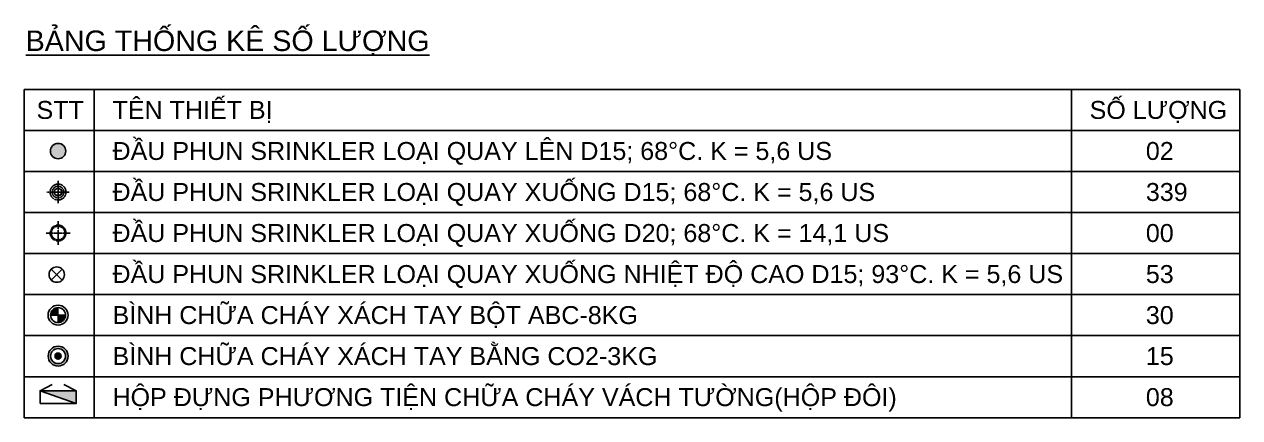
# Model space of a CAD drawing. Header units: millimetres. Extents: x -28974 to 809679, y 113632 to 171595.
# Drawn here: x 31685 to 50655, y 113632 to 119769 of the extents above; entities that cross this region are included whole.
import ezdxf

# ---------------------------------------------------------------- set-up
doc = ezdxf.new("R2010")
doc.units = ezdxf.units.MM
doc.header["$MEASUREMENT"] = 0
doc.linetypes.add('DAU PHUN TANG PODIUM$0$PHANTOM', pattern=[2.5, 1.25, -0.25, 0.25, -0.25, 0.25, -0.25])
for name, color, linetype in [('FIRE', 8, 'Continuous'), ('lhp equipment', 60, 'Continuous'), ('lhp-fire equipment', 11, 'Continuous'), ('lhp-fire-equipment', 2, 'Continuous'), ('lhp-text', 142, 'Continuous'), ('sprinkler quay len', 2, 'Continuous'), ('sprinkller quay xuong', 2, 'Continuous'), ('TEXT', 142, 'Continuous')]:
    doc.layers.add(name, color=color, linetype=linetype)
doc.layers.add('Fire Equipment', color=60, linetype='Continuous', lineweight=25)
doc.layers.add('Sprinkler head 21-04', color=60, linetype='Continuous', lineweight=20)
doc.styles.add('LHP', font='arial.ttf')

# ---------------------------------------------------------------- blocks, each defined once
blk = doc.blocks.new('SPR quay lên D15')
at = {"layer": 'lhp-fire-equipment'}
blk.add_hatch(color=256, dxfattribs=at).paths.add_polyline_path([(514511, 391902, 1), (514211, 391902, 1)])
blk.add_circle((514361, 391902), 150, dxfattribs=at)
blk = doc.blocks.new('SPR quay xuống D20')
at = {"layer": 'Sprinkler head 21-04', "linetype": 'DAU PHUN TANG PODIUM$0$PHANTOM', "lineweight": -3, "extrusion": (1.16865e-06, 1.93957e-11, 1)}
for p, q in [((179617, 245397, 0), (179617, 246449, 0)), ((180143, 245923, 0), (179090, 245923, 0))]:
    blk.add_line(p, q, dxfattribs=at)
at = {"layer": 'Sprinkler head 21-04', "linetype": 'DAU PHUN TANG PODIUM$0$PHANTOM', "lineweight": -3}
for radius in [350, 300]:
    blk.add_circle((179617, 245923), radius, dxfattribs=at)
blk = doc.blocks.new('sp1')
at = {"layer": 'Sprinkler head 21-04', "linetype": 'DAU PHUN TANG PODIUM$0$PHANTOM', "lineweight": -3, "extrusion": (1.16865e-06, 1.93957e-11, 1)}
for p, q in [((0, -219, 0), (0, 219, 0)), ((219, 0, 0), (-219, 0, 0))]:
    blk.add_line(p, q, dxfattribs=at)
at = {"layer": 'Sprinkler head 21-04', "color": 7, "extrusion": (4.6e-15, -0.004353, 0.999991), "elevation": 0}
for points in [[(-68, 2), (-77, 2)], [(-66, 17), (-75, 19)], [(-61, 31), (-69, 35)], [(-52, 44), (-59, 50)], [(-41, 54), (-47, 62)], [(-28, 62), (-32, 71)], [(-13, 67), (-15, 76)], [(2, 68), (2, 77)], [(17, 66), (19, 75)], [(31, 61), (35, 69)], [(44, 52), (50, 59)], [(54, 41), (62, 47)], [(62, 28), (71, 32)], [(67, 13), (76, 15)], [(-67, -13), (-76, -15)], [(-62, -28), (-71, -32)], [(-54, -41), (-62, -47)], [(-44, -52), (-50, -59)], [(-31, -61), (-35, -69)], [(-17, -66), (-19, -75)], [(-2, -68), (-2, -77)], [(13, -67), (15, -76)], [(28, -62), (32, -71)], [(41, -54), (47, -62)], [(52, -44), (59, -50)], [(61, -31), (69, -35)], [(66, -17), (75, -19)], [(68, -2), (77, -2)]]:
    blk.add_lwpolyline(points, dxfattribs=at)
at = {"layer": 'Sprinkler head 21-04', "linetype": 'DAU PHUN TANG PODIUM$0$PHANTOM', "lineweight": -3, "extrusion": (4.6e-15, -0.004353, 0.999991)}
for radius in [155, 113]:
    blk.add_circle((0, 0), radius, dxfattribs=at)
at = {"layer": 'Sprinkler head 21-04', "extrusion": (4.6e-15, -0.004353, 0.999991)}
blk.add_circle((0, 0), 77.5, dxfattribs=at)
at = {"layer": 'Sprinkler head 21-04', "color": 8, "extrusion": (4.6e-15, -0.004353, 0.999991)}
blk.add_circle((0, 0), 68.2, dxfattribs=at)
blk = doc.blocks.new('CO2-3kg')
at = {"layer": 'Fire Equipment', "ltscale": 10000}
h = blk.add_hatch(color=256, dxfattribs=at)
h.dxf.hatch_style = 1
h.paths.add_polyline_path([(2094025, 1306492, 1), (2094425, 1306492, 1)])
h.paths.add_polyline_path([(2094375, 1306492, -1), (2094075, 1306492, -1)], flags=16)
h.paths.add_polyline_path([(2094287, 1306492, -1), (2094164, 1306492, -1)], flags=0)
h = blk.add_hatch(color=256, dxfattribs=at)
h.dxf.hatch_style = 1
h.paths.add_polyline_path([(2094164, 1306492, 1), (2094287, 1306492, 1)])
for radius in [200, 150, 61.8]:
    blk.add_circle((2094225, 1306492), radius, dxfattribs=at)
blk = doc.blocks.new('ABC-4kg')
at = {"layer": 'Fire Equipment', "ltscale": 10000}
h = blk.add_hatch(color=256, dxfattribs=at)
h.dxf.hatch_style = 1
h.paths.add_polyline_path([(2094736, 1306642, 0.414214), (2094586, 1306492), (2094736, 1306492)])
h.paths.add_polyline_path([(2094886, 1306492), (2094736, 1306492), (2094736, 1306342, 0.414214)])
for p, q in [((2094736, 1306642), (2094736, 1306342)), ((2094886, 1306492), (2094586, 1306492))]:
    blk.add_line(p, q, dxfattribs=at)
for radius in [200, 150]:
    blk.add_circle((2094736, 1306492), radius, dxfattribs=at)
blk = doc.blocks.new('sp quay xuong t cao')
at = {"layer": 'sprinkller quay xuong'}
for p, q in [((-106, 106), (106, -106)), ((-106, -106), (106, 106))]:
    blk.add_line(p, q, dxfattribs=at)
blk.add_circle((0, 0), 150, dxfattribs=at)

msp = doc.modelspace()

# ---------------------------------------------------------------- hatches: boundary and pattern name
at = {"layer": 'lhp-fire equipment'}
h = msp.add_hatch(color=256, dxfattribs=at)
h.dxf.hatch_style = 1
h.paths.add_polyline_path([(32492, 114052), (32492, 113852), (31932, 114052)])

# ---------------------------------------------------------------- linework, layer by layer
at = {"layer": 'lhp equipment', "color": 33}
for p, q in [((31685, 118752), (50655, 118752)), ((31685, 118752), (31685, 113632)), ((32777, 118752), (32777, 113632)), ((48027, 118752), (48027, 113632)), ((50655, 118752), (50655, 113632)), ((31685, 118112), (50655, 118112)), ((31685, 117472), (50655, 117472)), ((31685, 116832), (50655, 116832)), ((31685, 116192), (50655, 116192)), ((31685, 115552), (50655, 115552)), ((31685, 114912), (50655, 114912)), ((31685, 114272), (50655, 114272)), ((31685, 113632), (50655, 113632))]:
    msp.add_line(p, q, dxfattribs=at)
at = {"layer": 'lhp-fire equipment'}
for p, q in [((31932, 114052), (32122, 114152)), ((32492, 113852), (31932, 114052)), ((32492, 114052), (32302, 114152))]:
    msp.add_line(p, q, dxfattribs=at)
msp.add_lwpolyline([(31932, 113852), (32492, 113852), (32492, 114052), (31932, 114052)], close=True, dxfattribs=at)

# ---------------------------------------------------------------- block references
at = {"layer": 'FIRE', "xscale": 0.8, "yscale": 0.8, "zscale": 0.8}
msp.add_blockref('SPR quay lên D15', (-379277, -195730), dxfattribs=at)
at = {"layer": 'FIRE', "color": 6, "xscale": -0.3542823583352689, "yscale": 0.3542823583352689, "zscale": 0.3542823583352689, "rotation": 180}
msp.add_blockref('SPR quay xuống D20', (-31423, 203639), dxfattribs=at)
at = {"layer": 'Fire Equipment', "xscale": -0.7776000000606712, "yscale": 0.7776000000606711, "zscale": 0.7776000000606711, "rotation": 90.4863095026124}
for name, p in [('ABC-4kg', (1034278, 1752663)), ('CO2-3kg', (1034282, 1751626))]:
    msp.add_blockref(name, p, dxfattribs=at)
at = {"layer": 'sprinkler quay len', "xscale": -0.8, "yscale": 0.8, "zscale": 0.8}
msp.add_blockref('sp quay xuong t cao', (32191, 115864), dxfattribs=at)
at = {"layer": 'TEXT', "xscale": 0.8, "yscale": 0.8, "zscale": 0.8, "rotation": 359.9785045799853}
msp.add_blockref('sp1', (32212, 117152), dxfattribs=at)

# ---------------------------------------------------------------- texts
at = {"layer": 'lhp-text', "style": 'LHP'}
for s, height, p in [('%%UBẢNG THỐNG KÊ SỐ LƯỢNG', 320, (31706, 119352, 0)), ('STT', 280, (31876, 118293, 0)), ('TÊN THIẾT BỊ', 280, (33061, 118293, 0)), ('SỐ LƯỢNG', 280, (48312, 118293, 0)), ('ĐẦU PHUN SRINKLER LOẠI QUAY LÊN D15; 68°C. K = 5,6 US', 280, (33061, 117653, 0)), ('02', 280, (49190, 117653, 0)), ('ĐẦU PHUN SRINKLER LOẠI QUAY XUỐNG D15; 68°C. K = 5,6 US', 280, (33061, 117013, 0)), ('339', 280, (49190, 117013, 0)), ('ĐẦU PHUN SRINKLER LOẠI QUAY XUỐNG D20; 68°C. K = 14,1 US', 280, (33061, 116373, 0)), ('00', 280, (49190, 116373, 0)), ('ĐẦU PHUN SRINKLER LOẠI QUAY XUỐNG NHIỆT ĐỘ CAO D15; 93°C. K = 5,6 US', 280, (33061, 115733, 0)), ('53', 280, (49190, 115733, 0)), ('BÌNH CHỮA CHÁY XÁCH TAY BỘT ABC-8KG', 280, (33061, 115093, 0)), ('30', 280, (49190, 115093, 0)), ('BÌNH CHỮA CHÁY XÁCH TAY BẰNG CO2-3KG', 280, (33061, 114453, 0)), ('15', 280, (49190, 114453, 0)), ('HỘP ĐỰNG PHƯƠNG TIỆN CHỮA CHÁY VÁCH TƯỜNG(HỘP ĐÔI)', 280, (33061, 113813, 0)), ('08', 280, (49190, 113813, 0))]:
    msp.add_text(s, height=height, dxfattribs=at).set_placement(p)

doc.saveas('drawing.dxf')
